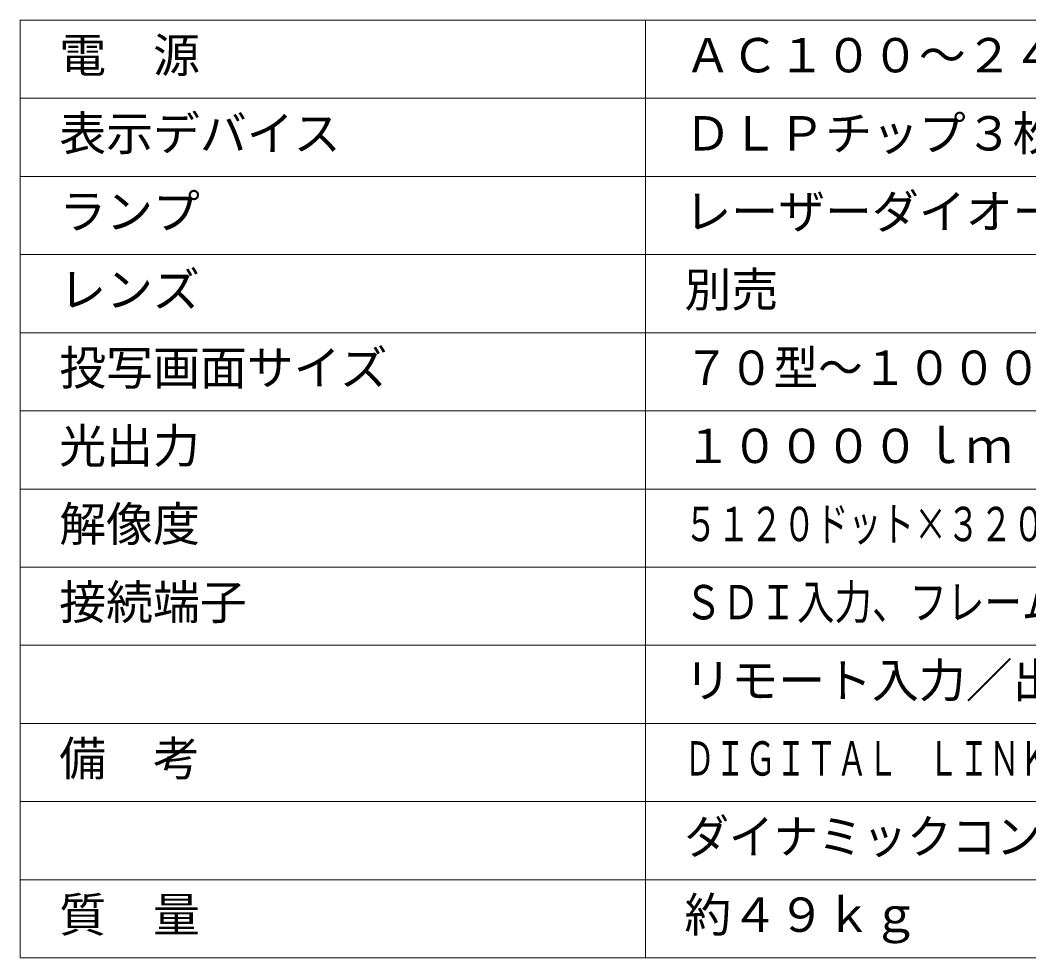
# Model space of a CAD drawing. Units: millimetres, scale not verified. Extents: x -63 to 62, y -56 to 57.
# Drawn here: x -62.5 to 2, y -56.5 to 3.5 of the extents above; entities that cross this region are included whole.
import ezdxf
from ezdxf.enums import TextEntityAlignment as Align

# ---------------------------------------------------------------- set-up
doc = ezdxf.new("R2010")
doc.units = ezdxf.units.MM
doc.header["$LTSCALE"] = 0.125
doc.layers.add('0-1_MOJI1', color=7, linetype='Continuous')
doc.layers.add('0-2_WAKU', color=1, linetype='Continuous', lineweight=18)
doc.styles.add('ＭＳ ゴシック', font='')
doc.styles.get('ＭＳ ゴシック').set_extended_font_data('MS Gothic')

msp = doc.modelspace()

# ---------------------------------------------------------------- linework, layer by layer
at = {"layer": '0-2_WAKU', "color": 4}
for p, q in [((-62.5005, 3.5061), (-62.5005, -56.4939)), ((-62.5005, 3.5061), (62.4995, 3.5061)), ((-22.5005, -56.4939), (-22.5005, 3.5061)), ((-62.5005, -56.4939), (62.4995, -56.4939))]:
    msp.add_line(p, q, dxfattribs=at)
at = {"layer": '0-2_WAKU'}
for p, q in [((-62.5005, -1.4939), (62.4995, -1.4939)), ((-62.5005, -6.4939), (62.4995, -6.4939)), ((-62.5005, -11.4939), (62.4995, -11.4939)), ((-62.5005, -16.4939), (62.4995, -16.4939)), ((62.4995, -21.4939), (-62.5005, -21.4939)), ((-62.5005, -26.4939), (62.4995, -26.4939)), ((-62.5005, -31.4939), (62.4995, -31.4939)), ((-62.5005, -36.4939), (62.4995, -36.4939)), ((-62.5005, -41.4939), (62.4995, -41.4939)), ((-62.5005, -46.4939), (62.4995, -46.4939)), ((-62.5005, -51.4939), (62.4995, -51.4939))]:
    msp.add_line(p, q, dxfattribs=at)

# ---------------------------------------------------------------- texts
at = {"layer": '0-1_MOJI1', "style": 'ＭＳ ゴシック'}
for s, p in [('電\u3000源', (-60.0005, -0.4939)), ('ＡＣ１００～２４０Ｖ\u3000５０Ｈｚ／６０Ｈｚ', (-20.0005, -0.4939)), ('表示デバイス', (-60.0005, -5.4939)), ('ＤＬＰチップ３枚\u3000ＤＬＰ方式', (-20.0005, -5.4939)), ('ランプ', (-60.0005, -10.4939)), ('レーザーダイオード（クラス１）', (-20.0005, -10.4939)), ('レンズ', (-60.0005, -15.4939)), ('別売', (-20.0005, -15.4939)), ('投写画面サイズ', (-60.0005, -20.4939)), ('光出力', (-60.0005, -25.4939)), ('１００００ｌｍ', (-20.0005, -25.4939)), ('解像度', (-60.0005, -30.4939)), ('接続端子', (-60.0005, -35.4939)), ('リモート入力／出力、ＬＡＮ、拡張スロット', (-20.0005, -40.4939)), ('備\u3000考', (-60.0005, -45.4939)), ('質\u3000量', (-60.0005, -55.4939)), ('約４９ｋｇ', (-20.0005, -55.4939))]:
    msp.add_text(s, height=2.199, dxfattribs=at).set_placement(p, align=Align.BOTTOM_LEFT)
for s, width, p in [('７０型～１０００型（アスペクト比\u3000１６：１０時）', 0.95, (-20.0005, -20.4939)), ('５１２０ドット×３２００ドット（クワッドピクセルドライブＯＮ時）', 0.7, (-20.0005, -30.4939)), ('ＳＤＩ入力、フレーム同期入出力／出力、シリアル入力／出力、', 0.8, (-20.0005, -35.4939)), ('ＤＩＧＩＴＡＬ\u3000ＬＩＮＫ（ＬＡＮと共用）、リアルモーションプロセッサー、', 0.65, (-20.0005, -45.4939)), ('ダイナミックコントラスト、フレキシブル設置', 0.95, (-20.0005, -50.4939))]:
    msp.add_text(s, height=2.199, dxfattribs=dict(at, width=width)).set_placement(p, align=Align.BOTTOM_LEFT)

doc.saveas('drawing.dxf')
